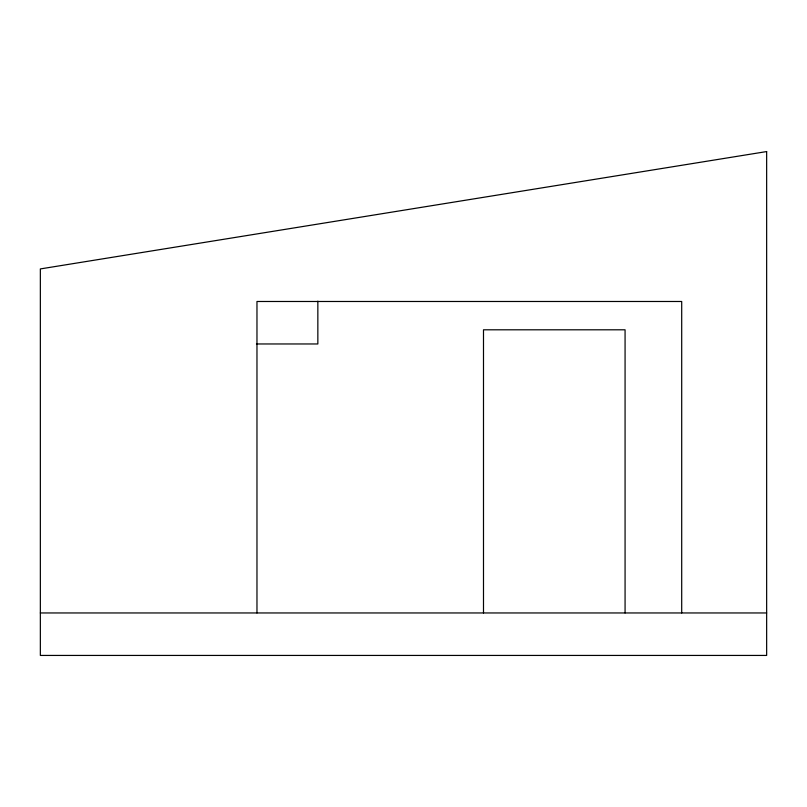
<?xml version="1.0" encoding="UTF-8"?>
<svg xmlns="http://www.w3.org/2000/svg" width="807" height="807" viewBox="0 0 807 807"><rect width="100%" height="100%" fill="white"/><g stroke="black" fill="none" stroke-linecap="round" stroke-linejoin="round"><path stroke-width="1.21" d="M256.455 343.964L317.847 343.964L317.847 301.172M40.35 612.957L766.65 612.957M681.703 612.957L681.703 301.485L256.969 301.485L256.969 612.957M625.072 612.957L625.072 329.801L483.494 329.801L483.494 612.957M766.65 151.565L40.35 268.923L40.35 655.435L766.65 655.435L766.65 151.565"/></g></svg>
